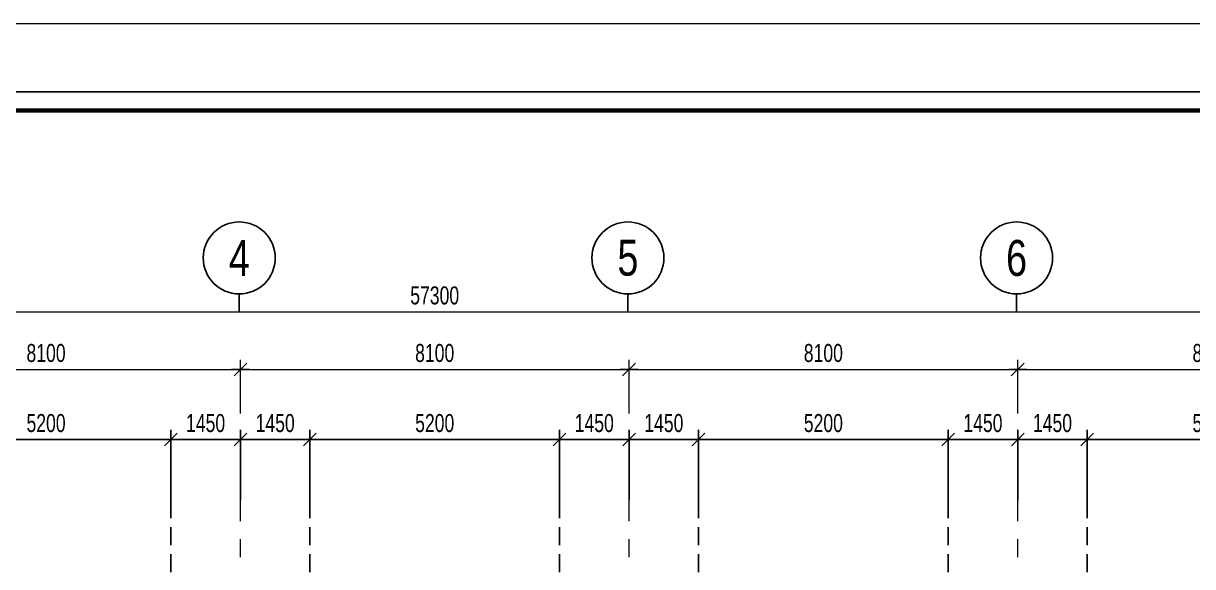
# Model space of a CAD drawing. Extents: x 475529 to 721982, y 1293854 to 1371032.
# Drawn here: x 653178 to 677546, y 1359706 to 1371032 of the extents above; entities that cross this region are included whole.
import ezdxf
from ezdxf.enums import TextEntityAlignment as Align

# ---------------------------------------------------------------- set-up
doc = ezdxf.new("R2010")
doc.units = 0
doc.header["$LTSCALE"] = 1500
doc.header["$MEASUREMENT"] = 0
doc.linetypes.add('CENTER', pattern=[2, 1.25, -0.25, 0.25, -0.25])
doc.linetypes.add('HIDDEN', pattern=[0.375, 0.25, -0.125])
doc.layers.get('Defpoints').update_dxf_attribs({"lineweight": 9})
for name, color, linetype, lineweight in [('02.CDC.DIM', 1, 'Continuous', 20), ('CDC- TRUC', 5, 'CENTER', 15), ('Dim', 8, 'Continuous', 15)]:
    doc.layers.add(name, color=color, linetype=linetype, lineweight=lineweight)
for name, color, linetype in [('CDC-KHUNGTEN', 9, 'Continuous'), ('CDC.02.DIM', 1, 'Continuous'), ('CDC.06.TEXT', 2, 'Continuous'), ('KCS_DIM', 1, 'Continuous'), ('KCS_HIDDEN', 8, 'HIDDEN')]:
    doc.layers.add(name, color=color, linetype=linetype)
doc.styles.add('BIGTEXT', font='', dxfattribs={"width": 0.8, "height": 1000})
doc.styles.add('VN simplex', font='arial.ttf', dxfattribs={"width": 0.7})
doc.styles.get('BIGTEXT').set_extended_font_data('.VnArialH')
doc.dimstyles.new('DIM A1 1-150 (Time City)', dxfattribs={"dimtxt": 375, "dimasz": 1.25, "dimexe": 200, "dimexo": 0, "dimgap": 150, "dimtad": 1, "dimdec": 0, "dimzin": 13, "dimdsep": 46, "dimtxsty": 'VN simplex', "dimblk1": 'D', "dimblk2": 'D', "dimsah": 1, "dimcen": 0, "dimdle": 50, "dimclrd": 1, "dimclre": 1, "dimclrt": 2, "dimadec": 0, "dimazin": 0, "dimtfac": 1, "dimtdec": 0, "dimtix": 1, "dimtmove": 2, "dimatfit": 3, "dimldrblk": 'D', "dimfxl": 1, "dimtolj": 1, "dimtzin": 13, "dimarcsym": 0})

# ---------------------------------------------------------------- blocks, each defined once
blk = doc.blocks.new('D')
at = {"color": 8}
blk.add_line((150, 0), (-150, 0), dxfattribs=at)
at = {"color": 3}
blk.add_line((106, 106), (-106, -106), dxfattribs=at)
blk = doc.blocks.new('*D232')
at = {"layer": 'Defpoints', "color": 0, "ltscale": 0.5, "transparency": 16777216}
for p in [(24600, 53828), (16500, 53024), (24600, 53024)]:
    blk.add_point(p, dxfattribs=at)
at = {"layer": 'Dim', "color": 1, "lineweight": -2, "ltscale": 0.5, "transparency": 16777216}
for p, q in [((16500, 53024), (16500, 54028)), ((24600, 53024), (24600, 54028)), ((16501, 53828), (24599, 53828))]:
    blk.add_line(p, q, dxfattribs=at)
at = {"layer": 'Dim', "color": 1, "lineweight": -2, "ltscale": 0.5, "transparency": 16777216, "xscale": 1.25, "yscale": 1.25, "zscale": 1.25, "rotation": 180}
blk.add_blockref('D', (16500, 53828), dxfattribs=at)
at = {"layer": 'Dim', "color": 1, "lineweight": -2, "ltscale": 0.5, "transparency": 16777216, "xscale": 1.25, "yscale": 1.25, "zscale": 1.25}
blk.add_blockref('D', (24600, 53828), dxfattribs=at)
at = {"layer": 'Dim', "color": 2, "ltscale": 0.5, "transparency": 16777216, "insert": (20550, 54169), "char_height": 375, "attachment_point": 5, "style": 'VN simplex'}
blk.add_mtext('\\A1;8100', dxfattribs=at)
blk = doc.blocks.new('*D233')
at = {"layer": 'Defpoints', "color": 0, "ltscale": 0.5, "transparency": 16777216}
for p in [(32700, 53828), (24600, 53024), (32700, 53024)]:
    blk.add_point(p, dxfattribs=at)
at = {"layer": 'Dim', "color": 1, "lineweight": -2, "ltscale": 0.5, "transparency": 16777216}
for p, q in [((24600, 53024), (24600, 54028)), ((32700, 53024), (32700, 54028)), ((24601, 53828), (32699, 53828))]:
    blk.add_line(p, q, dxfattribs=at)
at = {"layer": 'Dim', "color": 1, "lineweight": -2, "ltscale": 0.5, "transparency": 16777216, "xscale": 1.25, "yscale": 1.25, "zscale": 1.25, "rotation": 180}
blk.add_blockref('D', (24600, 53828), dxfattribs=at)
at = {"layer": 'Dim', "color": 1, "lineweight": -2, "ltscale": 0.5, "transparency": 16777216, "xscale": 1.25, "yscale": 1.25, "zscale": 1.25}
blk.add_blockref('D', (32700, 53828), dxfattribs=at)
at = {"layer": 'Dim', "color": 2, "ltscale": 0.5, "transparency": 16777216, "insert": (28650, 54169), "char_height": 375, "attachment_point": 5, "style": 'VN simplex'}
blk.add_mtext('\\A1;8100', dxfattribs=at)
blk = doc.blocks.new('*D234')
at = {"layer": 'Defpoints', "color": 0, "ltscale": 0.5, "transparency": 16777216}
for p in [(40800, 53828), (32700, 53024), (40800, 53024)]:
    blk.add_point(p, dxfattribs=at)
at = {"layer": 'Dim', "color": 1, "lineweight": -2, "ltscale": 0.5, "transparency": 16777216}
for p, q in [((32700, 53024), (32700, 54028)), ((40800, 53024), (40800, 54028)), ((32701, 53828), (40799, 53828))]:
    blk.add_line(p, q, dxfattribs=at)
at = {"layer": 'Dim', "color": 1, "lineweight": -2, "ltscale": 0.5, "transparency": 16777216, "xscale": 1.25, "yscale": 1.25, "zscale": 1.25, "rotation": 180}
blk.add_blockref('D', (32700, 53828), dxfattribs=at)
at = {"layer": 'Dim', "color": 1, "lineweight": -2, "ltscale": 0.5, "transparency": 16777216, "xscale": 1.25, "yscale": 1.25, "zscale": 1.25}
blk.add_blockref('D', (40800, 53828), dxfattribs=at)
at = {"layer": 'Dim', "color": 2, "ltscale": 0.5, "transparency": 16777216, "insert": (36750, 54169), "char_height": 375, "attachment_point": 5, "style": 'VN simplex'}
blk.add_mtext('\\A1;8100', dxfattribs=at)
blk = doc.blocks.new('*D235')
at = {"layer": 'Defpoints', "color": 0, "ltscale": 0.5, "transparency": 16777216}
for p in [(48900, 53828), (40800, 53024), (48900, 53024)]:
    blk.add_point(p, dxfattribs=at)
at = {"layer": 'Dim', "color": 1, "lineweight": -2, "ltscale": 0.5, "transparency": 16777216}
for p, q in [((40800, 53024), (40800, 54028)), ((48900, 53024), (48900, 54028)), ((40801, 53828), (48899, 53828))]:
    blk.add_line(p, q, dxfattribs=at)
at = {"layer": 'Dim', "color": 1, "lineweight": -2, "ltscale": 0.5, "transparency": 16777216, "xscale": 1.25, "yscale": 1.25, "zscale": 1.25, "rotation": 180}
blk.add_blockref('D', (40800, 53828), dxfattribs=at)
at = {"layer": 'Dim', "color": 1, "lineweight": -2, "ltscale": 0.5, "transparency": 16777216, "xscale": 1.25, "yscale": 1.25, "zscale": 1.25}
blk.add_blockref('D', (48900, 53828), dxfattribs=at)
at = {"layer": 'Dim', "color": 2, "ltscale": 0.5, "transparency": 16777216, "insert": (44850, 54169), "char_height": 375, "attachment_point": 5, "style": 'VN simplex'}
blk.add_mtext('\\A1;8100', dxfattribs=at)
blk = doc.blocks.new('*D257')
at = {"layer": 'Defpoints', "color": 0, "ltscale": 0.5, "transparency": 16777216}
for p in [(57300, 55028), (0, 53024), (57300, 53024)]:
    blk.add_point(p, dxfattribs=at)
at = {"layer": 'Dim', "color": 1, "lineweight": -2, "ltscale": 0.5, "transparency": 16777216}
for p, q in [((0, 53024), (0, 55228)), ((57300, 53024), (57300, 55228)), ((1, 55028), (57299, 55028))]:
    blk.add_line(p, q, dxfattribs=at)
at = {"layer": 'Dim', "color": 1, "lineweight": -2, "ltscale": 0.5, "transparency": 16777216, "xscale": 1.25, "yscale": 1.25, "zscale": 1.25, "rotation": 180}
blk.add_blockref('D', (0, 55028), dxfattribs=at)
at = {"layer": 'Dim', "color": 1, "lineweight": -2, "ltscale": 0.5, "transparency": 16777216, "xscale": 1.25, "yscale": 1.25, "zscale": 1.25}
blk.add_blockref('D', (57300, 55028), dxfattribs=at)
at = {"layer": 'Dim', "color": 2, "ltscale": 0.5, "transparency": 16777216, "insert": (28650, 55369), "char_height": 375, "attachment_point": 5, "style": 'VN simplex'}
blk.add_mtext('\\A1;57300', dxfattribs=at)
blk = doc.blocks.new('_Axis name')
at = {"layer": 'CDC.02.DIM'}
blk.add_line((0, 2.5), (0, 0), dxfattribs=at)
blk.add_circle((0, 7.5), 5, dxfattribs=at)
at = {"layer": 'CDC.02.DIM', "style": 'BIGTEXT', "width": 0.75}
blk.add_attdef('.', text='', height=5, dxfattribs=at).set_placement((0, 7.5), align=Align.MIDDLE)
blk = doc.blocks.new('*D45')
at = {"layer": 'Defpoints', "color": 0, "transparency": 16777216}
for p in [(656250, 1362356), (651050, 1361090), (656250, 1361090)]:
    blk.add_point(p, dxfattribs=at)
at = {"layer": 'KCS_DIM', "color": 1, "lineweight": -2, "transparency": 16777216}
for p, q in [((651050, 1361090), (651050, 1362556)), ((656250, 1361090), (656250, 1362556)), ((651051, 1362356), (656249, 1362356))]:
    blk.add_line(p, q, dxfattribs=at)
at = {"layer": 'KCS_DIM', "color": 1, "lineweight": -2, "transparency": 16777216, "xscale": 1.25, "yscale": 1.25, "zscale": 1.25, "rotation": 180}
blk.add_blockref('D', (651050, 1362356), dxfattribs=at)
at = {"layer": 'KCS_DIM', "color": 1, "lineweight": -2, "transparency": 16777216, "xscale": 1.25, "yscale": 1.25, "zscale": 1.25}
blk.add_blockref('D', (656250, 1362356), dxfattribs=at)
at = {"layer": 'KCS_DIM', "color": 2, "transparency": 16777216, "insert": (653650, 1362697), "char_height": 375, "attachment_point": 5, "style": 'VN simplex'}
blk.add_mtext('\\A1;5200', dxfattribs=at)
blk = doc.blocks.new('*D46')
at = {"layer": 'Defpoints', "color": 0, "transparency": 16777216}
for p in [(657700, 1362356), (656250, 1361090), (657700, 1361090)]:
    blk.add_point(p, dxfattribs=at)
at = {"layer": 'KCS_DIM', "color": 1, "lineweight": -2, "transparency": 16777216}
for p, q in [((656250, 1361090), (656250, 1362556)), ((657700, 1361090), (657700, 1362556)), ((656251, 1362356), (657699, 1362356))]:
    blk.add_line(p, q, dxfattribs=at)
at = {"layer": 'KCS_DIM', "color": 1, "lineweight": -2, "transparency": 16777216, "xscale": 1.25, "yscale": 1.25, "zscale": 1.25, "rotation": 180}
blk.add_blockref('D', (656250, 1362356), dxfattribs=at)
at = {"layer": 'KCS_DIM', "color": 1, "lineweight": -2, "transparency": 16777216, "xscale": 1.25, "yscale": 1.25, "zscale": 1.25}
blk.add_blockref('D', (657700, 1362356), dxfattribs=at)
at = {"layer": 'KCS_DIM', "color": 2, "transparency": 16777216, "insert": (656975, 1362697), "char_height": 375, "attachment_point": 5, "style": 'VN simplex'}
blk.add_mtext('\\A1;1450', dxfattribs=at)
blk = doc.blocks.new('*D47')
at = {"layer": 'Defpoints', "color": 0, "transparency": 16777216}
for p in [(659150, 1362356), (657700, 1361090), (659150, 1361090)]:
    blk.add_point(p, dxfattribs=at)
at = {"layer": 'KCS_DIM', "color": 1, "lineweight": -2, "transparency": 16777216}
for p, q in [((657700, 1361090), (657700, 1362556)), ((659150, 1361090), (659150, 1362556)), ((657701, 1362356), (659149, 1362356))]:
    blk.add_line(p, q, dxfattribs=at)
at = {"layer": 'KCS_DIM', "color": 1, "lineweight": -2, "transparency": 16777216, "xscale": 1.25, "yscale": 1.25, "zscale": 1.25, "rotation": 180}
blk.add_blockref('D', (657700, 1362356), dxfattribs=at)
at = {"layer": 'KCS_DIM', "color": 1, "lineweight": -2, "transparency": 16777216, "xscale": 1.25, "yscale": 1.25, "zscale": 1.25}
blk.add_blockref('D', (659150, 1362356), dxfattribs=at)
at = {"layer": 'KCS_DIM', "color": 2, "transparency": 16777216, "insert": (658425, 1362697), "char_height": 375, "attachment_point": 5, "style": 'VN simplex'}
blk.add_mtext('\\A1;1450', dxfattribs=at)
blk = doc.blocks.new('*D48')
at = {"layer": 'Defpoints', "color": 0, "transparency": 16777216}
for p in [(664350, 1362356), (659150, 1361090), (664350, 1361090)]:
    blk.add_point(p, dxfattribs=at)
at = {"layer": 'KCS_DIM', "color": 1, "lineweight": -2, "transparency": 16777216}
for p, q in [((659150, 1361090), (659150, 1362556)), ((664350, 1361090), (664350, 1362556)), ((659151, 1362356), (664349, 1362356))]:
    blk.add_line(p, q, dxfattribs=at)
at = {"layer": 'KCS_DIM', "color": 1, "lineweight": -2, "transparency": 16777216, "xscale": 1.25, "yscale": 1.25, "zscale": 1.25, "rotation": 180}
blk.add_blockref('D', (659150, 1362356), dxfattribs=at)
at = {"layer": 'KCS_DIM', "color": 1, "lineweight": -2, "transparency": 16777216, "xscale": 1.25, "yscale": 1.25, "zscale": 1.25}
blk.add_blockref('D', (664350, 1362356), dxfattribs=at)
at = {"layer": 'KCS_DIM', "color": 2, "transparency": 16777216, "insert": (661750, 1362697), "char_height": 375, "attachment_point": 5, "style": 'VN simplex'}
blk.add_mtext('\\A1;5200', dxfattribs=at)
blk = doc.blocks.new('*D49')
at = {"layer": 'Defpoints', "color": 0, "transparency": 16777216}
for p in [(665800, 1362356), (664350, 1361090), (665800, 1361090)]:
    blk.add_point(p, dxfattribs=at)
at = {"layer": 'KCS_DIM', "color": 1, "lineweight": -2, "transparency": 16777216}
for p, q in [((664350, 1361090), (664350, 1362556)), ((665800, 1361090), (665800, 1362556)), ((664351, 1362356), (665799, 1362356))]:
    blk.add_line(p, q, dxfattribs=at)
at = {"layer": 'KCS_DIM', "color": 1, "lineweight": -2, "transparency": 16777216, "xscale": 1.25, "yscale": 1.25, "zscale": 1.25, "rotation": 180}
blk.add_blockref('D', (664350, 1362356), dxfattribs=at)
at = {"layer": 'KCS_DIM', "color": 1, "lineweight": -2, "transparency": 16777216, "xscale": 1.25, "yscale": 1.25, "zscale": 1.25}
blk.add_blockref('D', (665800, 1362356), dxfattribs=at)
at = {"layer": 'KCS_DIM', "color": 2, "transparency": 16777216, "insert": (665075, 1362697), "char_height": 375, "attachment_point": 5, "style": 'VN simplex'}
blk.add_mtext('\\A1;1450', dxfattribs=at)
blk = doc.blocks.new('*D50')
at = {"layer": 'Defpoints', "color": 0, "transparency": 16777216}
for p in [(667250, 1362356), (665800, 1361090), (667250, 1361090)]:
    blk.add_point(p, dxfattribs=at)
at = {"layer": 'KCS_DIM', "color": 1, "lineweight": -2, "transparency": 16777216}
for p, q in [((665800, 1361090), (665800, 1362556)), ((667250, 1361090), (667250, 1362556)), ((665801, 1362356), (667249, 1362356))]:
    blk.add_line(p, q, dxfattribs=at)
at = {"layer": 'KCS_DIM', "color": 1, "lineweight": -2, "transparency": 16777216, "xscale": 1.25, "yscale": 1.25, "zscale": 1.25, "rotation": 180}
blk.add_blockref('D', (665800, 1362356), dxfattribs=at)
at = {"layer": 'KCS_DIM', "color": 1, "lineweight": -2, "transparency": 16777216, "xscale": 1.25, "yscale": 1.25, "zscale": 1.25}
blk.add_blockref('D', (667250, 1362356), dxfattribs=at)
at = {"layer": 'KCS_DIM', "color": 2, "transparency": 16777216, "insert": (666525, 1362697), "char_height": 375, "attachment_point": 5, "style": 'VN simplex'}
blk.add_mtext('\\A1;1450', dxfattribs=at)
blk = doc.blocks.new('*D51')
at = {"layer": 'Defpoints', "color": 0, "transparency": 16777216}
for p in [(672450, 1362356), (667250, 1361090), (672450, 1361090)]:
    blk.add_point(p, dxfattribs=at)
at = {"layer": 'KCS_DIM', "color": 1, "lineweight": -2, "transparency": 16777216}
for p, q in [((667250, 1361090), (667250, 1362556)), ((672450, 1361090), (672450, 1362556)), ((667251, 1362356), (672449, 1362356))]:
    blk.add_line(p, q, dxfattribs=at)
at = {"layer": 'KCS_DIM', "color": 1, "lineweight": -2, "transparency": 16777216, "xscale": 1.25, "yscale": 1.25, "zscale": 1.25, "rotation": 180}
blk.add_blockref('D', (667250, 1362356), dxfattribs=at)
at = {"layer": 'KCS_DIM', "color": 1, "lineweight": -2, "transparency": 16777216, "xscale": 1.25, "yscale": 1.25, "zscale": 1.25}
blk.add_blockref('D', (672450, 1362356), dxfattribs=at)
at = {"layer": 'KCS_DIM', "color": 2, "transparency": 16777216, "insert": (669850, 1362697), "char_height": 375, "attachment_point": 5, "style": 'VN simplex'}
blk.add_mtext('\\A1;5200', dxfattribs=at)
blk = doc.blocks.new('*D52')
at = {"layer": 'Defpoints', "color": 0, "transparency": 16777216}
for p in [(673900, 1362356), (672450, 1361090), (673900, 1361090)]:
    blk.add_point(p, dxfattribs=at)
at = {"layer": 'KCS_DIM', "color": 1, "lineweight": -2, "transparency": 16777216}
for p, q in [((672450, 1361090), (672450, 1362556)), ((673900, 1361090), (673900, 1362556)), ((672451, 1362356), (673899, 1362356))]:
    blk.add_line(p, q, dxfattribs=at)
at = {"layer": 'KCS_DIM', "color": 1, "lineweight": -2, "transparency": 16777216, "xscale": 1.25, "yscale": 1.25, "zscale": 1.25, "rotation": 180}
blk.add_blockref('D', (672450, 1362356), dxfattribs=at)
at = {"layer": 'KCS_DIM', "color": 1, "lineweight": -2, "transparency": 16777216, "xscale": 1.25, "yscale": 1.25, "zscale": 1.25}
blk.add_blockref('D', (673900, 1362356), dxfattribs=at)
at = {"layer": 'KCS_DIM', "color": 2, "transparency": 16777216, "insert": (673175, 1362697), "char_height": 375, "attachment_point": 5, "style": 'VN simplex'}
blk.add_mtext('\\A1;1450', dxfattribs=at)
blk = doc.blocks.new('*D53')
at = {"layer": 'Defpoints', "color": 0, "transparency": 16777216}
for p in [(675350, 1362356), (673900, 1361090), (675350, 1361090)]:
    blk.add_point(p, dxfattribs=at)
at = {"layer": 'KCS_DIM', "color": 1, "lineweight": -2, "transparency": 16777216}
for p, q in [((673900, 1361090), (673900, 1362556)), ((675350, 1361090), (675350, 1362556)), ((673901, 1362356), (675349, 1362356))]:
    blk.add_line(p, q, dxfattribs=at)
at = {"layer": 'KCS_DIM', "color": 1, "lineweight": -2, "transparency": 16777216, "xscale": 1.25, "yscale": 1.25, "zscale": 1.25, "rotation": 180}
blk.add_blockref('D', (673900, 1362356), dxfattribs=at)
at = {"layer": 'KCS_DIM', "color": 1, "lineweight": -2, "transparency": 16777216, "xscale": 1.25, "yscale": 1.25, "zscale": 1.25}
blk.add_blockref('D', (675350, 1362356), dxfattribs=at)
at = {"layer": 'KCS_DIM', "color": 2, "transparency": 16777216, "insert": (674625, 1362697), "char_height": 375, "attachment_point": 5, "style": 'VN simplex'}
blk.add_mtext('\\A1;1450', dxfattribs=at)
blk = doc.blocks.new('*D54')
at = {"layer": 'Defpoints', "color": 0, "transparency": 16777216}
for p in [(680550, 1362356), (675350, 1361090), (680550, 1361090)]:
    blk.add_point(p, dxfattribs=at)
at = {"layer": 'KCS_DIM', "color": 1, "lineweight": -2, "transparency": 16777216}
for p, q in [((675350, 1361090), (675350, 1362556)), ((680550, 1361090), (680550, 1362556)), ((675351, 1362356), (680549, 1362356))]:
    blk.add_line(p, q, dxfattribs=at)
at = {"layer": 'KCS_DIM', "color": 1, "lineweight": -2, "transparency": 16777216, "xscale": 1.25, "yscale": 1.25, "zscale": 1.25, "rotation": 180}
blk.add_blockref('D', (675350, 1362356), dxfattribs=at)
at = {"layer": 'KCS_DIM', "color": 1, "lineweight": -2, "transparency": 16777216, "xscale": 1.25, "yscale": 1.25, "zscale": 1.25}
blk.add_blockref('D', (680550, 1362356), dxfattribs=at)
at = {"layer": 'KCS_DIM', "color": 2, "transparency": 16777216, "insert": (677950, 1362697), "char_height": 375, "attachment_point": 5, "style": 'VN simplex'}
blk.add_mtext('\\A1;5200', dxfattribs=at)
blk = doc.blocks.new('*D214')
at = {"layer": 'Defpoints', "color": 0, "transparency": 16777216}
for p in [(656250, 1362356), (651050, 1361090), (656250, 1361090)]:
    blk.add_point(p, dxfattribs=at)
at = {"layer": 'KCS_DIM', "color": 1, "lineweight": -2, "transparency": 16777216}
for p, q in [((651050, 1361090), (651050, 1362556)), ((656250, 1361090), (656250, 1362556)), ((651051, 1362356), (656249, 1362356))]:
    blk.add_line(p, q, dxfattribs=at)
at = {"layer": 'KCS_DIM', "color": 1, "lineweight": -2, "transparency": 16777216, "xscale": 1.25, "yscale": 1.25, "zscale": 1.25, "rotation": 180}
blk.add_blockref('D', (651050, 1362356), dxfattribs=at)
at = {"layer": 'KCS_DIM', "color": 1, "lineweight": -2, "transparency": 16777216, "xscale": 1.25, "yscale": 1.25, "zscale": 1.25}
blk.add_blockref('D', (656250, 1362356), dxfattribs=at)
at = {"layer": 'KCS_DIM', "color": 2, "transparency": 16777216, "insert": (653650, 1362697), "char_height": 375, "attachment_point": 5, "style": 'VN simplex'}
blk.add_mtext('\\A1;5200', dxfattribs=at)
blk = doc.blocks.new('*D215')
at = {"layer": 'Defpoints', "color": 0, "transparency": 16777216}
for p in [(657700, 1362356), (656250, 1361090), (657700, 1361090)]:
    blk.add_point(p, dxfattribs=at)
at = {"layer": 'KCS_DIM', "color": 1, "lineweight": -2, "transparency": 16777216}
for p, q in [((656250, 1361090), (656250, 1362556)), ((657700, 1361090), (657700, 1362556)), ((656251, 1362356), (657699, 1362356))]:
    blk.add_line(p, q, dxfattribs=at)
at = {"layer": 'KCS_DIM', "color": 1, "lineweight": -2, "transparency": 16777216, "xscale": 1.25, "yscale": 1.25, "zscale": 1.25, "rotation": 180}
blk.add_blockref('D', (656250, 1362356), dxfattribs=at)
at = {"layer": 'KCS_DIM', "color": 1, "lineweight": -2, "transparency": 16777216, "xscale": 1.25, "yscale": 1.25, "zscale": 1.25}
blk.add_blockref('D', (657700, 1362356), dxfattribs=at)
at = {"layer": 'KCS_DIM', "color": 2, "transparency": 16777216, "insert": (656975, 1362697), "char_height": 375, "attachment_point": 5, "style": 'VN simplex'}
blk.add_mtext('\\A1;1450', dxfattribs=at)
blk = doc.blocks.new('*D216')
at = {"layer": 'Defpoints', "color": 0, "transparency": 16777216}
for p in [(659150, 1362356), (657700, 1361090), (659150, 1361090)]:
    blk.add_point(p, dxfattribs=at)
at = {"layer": 'KCS_DIM', "color": 1, "lineweight": -2, "transparency": 16777216}
for p, q in [((657700, 1361090), (657700, 1362556)), ((659150, 1361090), (659150, 1362556)), ((657701, 1362356), (659149, 1362356))]:
    blk.add_line(p, q, dxfattribs=at)
at = {"layer": 'KCS_DIM', "color": 1, "lineweight": -2, "transparency": 16777216, "xscale": 1.25, "yscale": 1.25, "zscale": 1.25, "rotation": 180}
blk.add_blockref('D', (657700, 1362356), dxfattribs=at)
at = {"layer": 'KCS_DIM', "color": 1, "lineweight": -2, "transparency": 16777216, "xscale": 1.25, "yscale": 1.25, "zscale": 1.25}
blk.add_blockref('D', (659150, 1362356), dxfattribs=at)
at = {"layer": 'KCS_DIM', "color": 2, "transparency": 16777216, "insert": (658425, 1362697), "char_height": 375, "attachment_point": 5, "style": 'VN simplex'}
blk.add_mtext('\\A1;1450', dxfattribs=at)
blk = doc.blocks.new('*D217')
at = {"layer": 'Defpoints', "color": 0, "transparency": 16777216}
for p in [(664350, 1362356), (659150, 1361090), (664350, 1361090)]:
    blk.add_point(p, dxfattribs=at)
at = {"layer": 'KCS_DIM', "color": 1, "lineweight": -2, "transparency": 16777216}
for p, q in [((659150, 1361090), (659150, 1362556)), ((664350, 1361090), (664350, 1362556)), ((659151, 1362356), (664349, 1362356))]:
    blk.add_line(p, q, dxfattribs=at)
at = {"layer": 'KCS_DIM', "color": 1, "lineweight": -2, "transparency": 16777216, "xscale": 1.25, "yscale": 1.25, "zscale": 1.25, "rotation": 180}
blk.add_blockref('D', (659150, 1362356), dxfattribs=at)
at = {"layer": 'KCS_DIM', "color": 1, "lineweight": -2, "transparency": 16777216, "xscale": 1.25, "yscale": 1.25, "zscale": 1.25}
blk.add_blockref('D', (664350, 1362356), dxfattribs=at)
at = {"layer": 'KCS_DIM', "color": 2, "transparency": 16777216, "insert": (661750, 1362697), "char_height": 375, "attachment_point": 5, "style": 'VN simplex'}
blk.add_mtext('\\A1;5200', dxfattribs=at)
blk = doc.blocks.new('*D218')
at = {"layer": 'Defpoints', "color": 0, "transparency": 16777216}
for p in [(665800, 1362356), (664350, 1361090), (665800, 1361090)]:
    blk.add_point(p, dxfattribs=at)
at = {"layer": 'KCS_DIM', "color": 1, "lineweight": -2, "transparency": 16777216}
for p, q in [((664350, 1361090), (664350, 1362556)), ((665800, 1361090), (665800, 1362556)), ((664351, 1362356), (665799, 1362356))]:
    blk.add_line(p, q, dxfattribs=at)
at = {"layer": 'KCS_DIM', "color": 1, "lineweight": -2, "transparency": 16777216, "xscale": 1.25, "yscale": 1.25, "zscale": 1.25, "rotation": 180}
blk.add_blockref('D', (664350, 1362356), dxfattribs=at)
at = {"layer": 'KCS_DIM', "color": 1, "lineweight": -2, "transparency": 16777216, "xscale": 1.25, "yscale": 1.25, "zscale": 1.25}
blk.add_blockref('D', (665800, 1362356), dxfattribs=at)
at = {"layer": 'KCS_DIM', "color": 2, "transparency": 16777216, "insert": (665075, 1362697), "char_height": 375, "attachment_point": 5, "style": 'VN simplex'}
blk.add_mtext('\\A1;1450', dxfattribs=at)
blk = doc.blocks.new('*D219')
at = {"layer": 'Defpoints', "color": 0, "transparency": 16777216}
for p in [(667250, 1362356), (665800, 1361090), (667250, 1361090)]:
    blk.add_point(p, dxfattribs=at)
at = {"layer": 'KCS_DIM', "color": 1, "lineweight": -2, "transparency": 16777216}
for p, q in [((665800, 1361090), (665800, 1362556)), ((667250, 1361090), (667250, 1362556)), ((665801, 1362356), (667249, 1362356))]:
    blk.add_line(p, q, dxfattribs=at)
at = {"layer": 'KCS_DIM', "color": 1, "lineweight": -2, "transparency": 16777216, "xscale": 1.25, "yscale": 1.25, "zscale": 1.25, "rotation": 180}
blk.add_blockref('D', (665800, 1362356), dxfattribs=at)
at = {"layer": 'KCS_DIM', "color": 1, "lineweight": -2, "transparency": 16777216, "xscale": 1.25, "yscale": 1.25, "zscale": 1.25}
blk.add_blockref('D', (667250, 1362356), dxfattribs=at)
at = {"layer": 'KCS_DIM', "color": 2, "transparency": 16777216, "insert": (666525, 1362697), "char_height": 375, "attachment_point": 5, "style": 'VN simplex'}
blk.add_mtext('\\A1;1450', dxfattribs=at)
blk = doc.blocks.new('*D220')
at = {"layer": 'Defpoints', "color": 0, "transparency": 16777216}
for p in [(672450, 1362356), (667250, 1361090), (672450, 1361090)]:
    blk.add_point(p, dxfattribs=at)
at = {"layer": 'KCS_DIM', "color": 1, "lineweight": -2, "transparency": 16777216}
for p, q in [((667250, 1361090), (667250, 1362556)), ((672450, 1361090), (672450, 1362556)), ((667251, 1362356), (672449, 1362356))]:
    blk.add_line(p, q, dxfattribs=at)
at = {"layer": 'KCS_DIM', "color": 1, "lineweight": -2, "transparency": 16777216, "xscale": 1.25, "yscale": 1.25, "zscale": 1.25, "rotation": 180}
blk.add_blockref('D', (667250, 1362356), dxfattribs=at)
at = {"layer": 'KCS_DIM', "color": 1, "lineweight": -2, "transparency": 16777216, "xscale": 1.25, "yscale": 1.25, "zscale": 1.25}
blk.add_blockref('D', (672450, 1362356), dxfattribs=at)
at = {"layer": 'KCS_DIM', "color": 2, "transparency": 16777216, "insert": (669850, 1362697), "char_height": 375, "attachment_point": 5, "style": 'VN simplex'}
blk.add_mtext('\\A1;5200', dxfattribs=at)
blk = doc.blocks.new('*D221')
at = {"layer": 'Defpoints', "color": 0, "transparency": 16777216}
for p in [(673900, 1362356), (672450, 1361090), (673900, 1361090)]:
    blk.add_point(p, dxfattribs=at)
at = {"layer": 'KCS_DIM', "color": 1, "lineweight": -2, "transparency": 16777216}
for p, q in [((672450, 1361090), (672450, 1362556)), ((673900, 1361090), (673900, 1362556)), ((672451, 1362356), (673899, 1362356))]:
    blk.add_line(p, q, dxfattribs=at)
at = {"layer": 'KCS_DIM', "color": 1, "lineweight": -2, "transparency": 16777216, "xscale": 1.25, "yscale": 1.25, "zscale": 1.25, "rotation": 180}
blk.add_blockref('D', (672450, 1362356), dxfattribs=at)
at = {"layer": 'KCS_DIM', "color": 1, "lineweight": -2, "transparency": 16777216, "xscale": 1.25, "yscale": 1.25, "zscale": 1.25}
blk.add_blockref('D', (673900, 1362356), dxfattribs=at)
at = {"layer": 'KCS_DIM', "color": 2, "transparency": 16777216, "insert": (673175, 1362697), "char_height": 375, "attachment_point": 5, "style": 'VN simplex'}
blk.add_mtext('\\A1;1450', dxfattribs=at)
blk = doc.blocks.new('*D222')
at = {"layer": 'Defpoints', "color": 0, "transparency": 16777216}
for p in [(675350, 1362356), (673900, 1361090), (675350, 1361090)]:
    blk.add_point(p, dxfattribs=at)
at = {"layer": 'KCS_DIM', "color": 1, "lineweight": -2, "transparency": 16777216}
for p, q in [((673900, 1361090), (673900, 1362556)), ((675350, 1361090), (675350, 1362556)), ((673901, 1362356), (675349, 1362356))]:
    blk.add_line(p, q, dxfattribs=at)
at = {"layer": 'KCS_DIM', "color": 1, "lineweight": -2, "transparency": 16777216, "xscale": 1.25, "yscale": 1.25, "zscale": 1.25, "rotation": 180}
blk.add_blockref('D', (673900, 1362356), dxfattribs=at)
at = {"layer": 'KCS_DIM', "color": 1, "lineweight": -2, "transparency": 16777216, "xscale": 1.25, "yscale": 1.25, "zscale": 1.25}
blk.add_blockref('D', (675350, 1362356), dxfattribs=at)
at = {"layer": 'KCS_DIM', "color": 2, "transparency": 16777216, "insert": (674625, 1362697), "char_height": 375, "attachment_point": 5, "style": 'VN simplex'}
blk.add_mtext('\\A1;1450', dxfattribs=at)
blk = doc.blocks.new('*D223')
at = {"layer": 'Defpoints', "color": 0, "transparency": 16777216}
for p in [(680550, 1362356), (675350, 1361090), (680550, 1361090)]:
    blk.add_point(p, dxfattribs=at)
at = {"layer": 'KCS_DIM', "color": 1, "lineweight": -2, "transparency": 16777216}
for p, q in [((675350, 1361090), (675350, 1362556)), ((680550, 1361090), (680550, 1362556)), ((675351, 1362356), (680549, 1362356))]:
    blk.add_line(p, q, dxfattribs=at)
at = {"layer": 'KCS_DIM', "color": 1, "lineweight": -2, "transparency": 16777216, "xscale": 1.25, "yscale": 1.25, "zscale": 1.25, "rotation": 180}
blk.add_blockref('D', (675350, 1362356), dxfattribs=at)
at = {"layer": 'KCS_DIM', "color": 1, "lineweight": -2, "transparency": 16777216, "xscale": 1.25, "yscale": 1.25, "zscale": 1.25}
blk.add_blockref('D', (680550, 1362356), dxfattribs=at)
at = {"layer": 'KCS_DIM', "color": 2, "transparency": 16777216, "insert": (677950, 1362697), "char_height": 375, "attachment_point": 5, "style": 'VN simplex'}
blk.add_mtext('\\A1;5200', dxfattribs=at)
blk = doc.blocks.new('KHUNG TEN')
at = {"layer": 'CDC-KHUNGTEN', "color": 8}
blk.add_lwpolyline([(75096, 1100), (83000, 1100), (83000, 58300), (3000, 58300), (3000, 1100), (75096, 1100)], dxfattribs=at)
at = {"layer": 'CDC-KHUNGTEN', "color": 255, "lineweight": 60}
blk.add_lwpolyline([(74900, 1400), (74900, 58000), (3300, 58000), (3300, 1400), (74900, 1400)], close=True, dxfattribs=at)
at = {"layer": 'Defpoints', "color": 1, "ltscale": 0.2}
blk.add_lwpolyline([(0, 0), (0, 59400), (84100, 59400), (84100, 0), (0, 0)], close=True, dxfattribs=at)
blk = doc.blocks.new('MBT04')
at = {"layer": 'CDC- TRUC'}
for p, q in [((40800, -3337), (40800, 53925.2)), ((24600, -3337), (24600, 53023.7)), ((32700, -3337), (32700, 53023.7))]:
    blk.add_line(p, q, dxfattribs=at)
at = {"layer": '02.CDC.DIM', "xscale": 150, "yscale": 150, "zscale": 150}
for p, values in [((24576.7, 55027.8), {'.': '4'}), ((32676.7, 55027.8), {'.': '5'}), ((40776.7, 55027.8), {'.': '6'})]:
    blk.add_blockref('_Axis name', p, dxfattribs=at).add_auto_attribs(values)
at = {"layer": 'Dim', "color": 1, "ltscale": 0.5}
for base, p1, p2, picture, middle in [((57300, 55027.8), (0, 53023.7), (57300, 53023.7), '*D257', (28650, 55369.4)), ((24600, 53827.8), (16500, 53023.7), (24600, 53023.7), '*D232', (20550, 54169.3)), ((32700, 53827.8), (24600, 53023.7), (32700, 53023.7), '*D233', (28650, 54169.3)), ((40800, 53827.8), (32700, 53023.7), (40800, 53023.7), '*D234', (36750, 54169.3)), ((48900, 53827.8), (40800, 53023.7), (48900, 53023.7), '*D235', (44850, 54169.3))]:
    dim = blk.add_linear_dim(base=base, p1=p1, p2=p2, dimstyle='DIM A1 1-150 (Time City)', dxfattribs=at)
    dim.commit()
    dim.dimension.update_dxf_attribs({"geometry": picture, "text_midpoint": middle})

msp = doc.modelspace()

# ---------------------------------------------------------------- linework, layer by layer
at = {"layer": 'KCS_HIDDEN', "color": 164}
for p, q in [((656249.8, 1361090), (656249.8, 1346889)), ((659149.8, 1361090), (659149.8, 1346889)), ((664349.8, 1361090), (664349.8, 1346889)), ((667249.8, 1361090), (667249.8, 1346889)), ((672449.8, 1361090), (672449.8, 1346889)), ((675349.8, 1361090), (675349.8, 1346889))]:
    msp.add_line(p, q, dxfattribs=at)

# ---------------------------------------------------------------- block references
at = {"layer": 'CDC.06.TEXT', "xscale": 1.29930377314748, "yscale": 1.29930377314748, "zscale": 1.29930377314748}
msp.add_blockref('KHUNG TEN', (612710.7, 1293853.6, 0), dxfattribs=at)
at = {"layer": 'Dim'}
msp.add_blockref('MBT04', (633099.8, 1309989), dxfattribs=at)

# ---------------------------------------------------------------- dimensions: what is measured, and where the dimension line sits
at = {"layer": 'KCS_DIM'}
for base, p1, p2, picture, middle in [((656249.8, 1362355.8), (651049.8, 1361090), (656249.8, 1361090), '*D45', (653649.8, 1362697.3)), ((656249.8, 1362355.8), (651049.8, 1361090), (656249.8, 1361090), '*D214', (653649.8, 1362697.3)), ((657699.8, 1362355.8), (656249.8, 1361090), (657699.8, 1361090), '*D46', (656974.8, 1362697.3)), ((657699.8, 1362355.8), (656249.8, 1361090), (657699.8, 1361090), '*D215', (656974.8, 1362697.3)), ((659149.8, 1362355.8), (657699.8, 1361090), (659149.8, 1361090), '*D47', (658424.8, 1362697.3)), ((659149.8, 1362355.8), (657699.8, 1361090), (659149.8, 1361090), '*D216', (658424.8, 1362697.3)), ((664349.8, 1362355.8), (659149.8, 1361090), (664349.8, 1361090), '*D48', (661749.8, 1362697.3)), ((664349.8, 1362355.8), (659149.8, 1361090), (664349.8, 1361090), '*D217', (661749.8, 1362697.3)), ((665799.8, 1362355.8), (664349.8, 1361090), (665799.8, 1361090), '*D49', (665074.8, 1362697.3)), ((665799.8, 1362355.8), (664349.8, 1361090), (665799.8, 1361090), '*D218', (665074.8, 1362697.3)), ((667249.8, 1362355.8), (665799.8, 1361090), (667249.8, 1361090), '*D50', (666524.8, 1362697.3)), ((667249.8, 1362355.8), (665799.8, 1361090), (667249.8, 1361090), '*D219', (666524.8, 1362697.3)), ((672449.8, 1362355.8), (667249.8, 1361090), (672449.8, 1361090), '*D51', (669849.8, 1362697.3)), ((672449.8, 1362355.8), (667249.8, 1361090), (672449.8, 1361090), '*D220', (669849.8, 1362697.3)), ((673899.8, 1362355.8), (672449.8, 1361090), (673899.8, 1361090), '*D52', (673174.8, 1362697.3)), ((673899.8, 1362355.8), (672449.8, 1361090), (673899.8, 1361090), '*D221', (673174.8, 1362697.3)), ((675349.8, 1362355.8), (673899.8, 1361090), (675349.8, 1361090), '*D53', (674624.8, 1362697.3)), ((675349.8, 1362355.8), (673899.8, 1361090), (675349.8, 1361090), '*D222', (674624.8, 1362697.3)), ((680549.8, 1362355.8), (675349.8, 1361090), (680549.8, 1361090), '*D54', (677949.8, 1362697.3)), ((680549.8, 1362355.8), (675349.8, 1361090), (680549.8, 1361090), '*D223', (677949.8, 1362697.3))]:
    dim = msp.add_linear_dim(base=base, p1=p1, p2=p2, dimstyle='DIM A1 1-150 (Time City)', dxfattribs=at)
    dim.commit()
    dim.dimension.update_dxf_attribs({"geometry": picture, "text_midpoint": middle})

doc.saveas('drawing.dxf')
